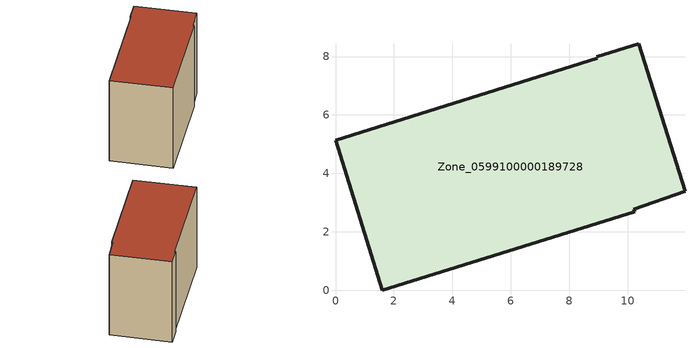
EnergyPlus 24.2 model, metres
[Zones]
Zone_0599100000189728
 floor ground (C_G): 0,5.14 8.96,7.94 8.94,7.99 10.38,8.44 11.96,3.39 10.2,2.78 10.23,2.68 1.6,0 z0
 wall outside (C_F): 11.96,3.39 10.38,8.44 8.94,7.99 8.96,7.94 0,5.14 1.6,0 10.23,2.68 10.2,2.78 11.96,3.39 z0:8.09
 roof outside (C_R): 10.23,2.68 10.2,2.78 11.96,3.39 10.38,8.44 8.94,7.99 8.96,7.94 0,5.14 1.6,0 z8.09
[BUILDING]
Pand.0599100000189728: North Axis=0; Terrain=City; Loads Convergence Tolerance Value=0.04; Temperature Convergence Tolerance Value=0.4; Solar Distribution=FullExterior; Maximum Number of Warmup Days=25; Minimum Number of Warmup Days=1
[Site:Location]
Rotterdam.The.Hague.AP_ZH_NLD Design_Conditions: Latitude=51.96; Longitude=4.45; Time Zone=1; Elevation=-4.5
[SITE:GROUNDTEMPERATURE:BUILDINGSURFACE]
18, 18, 18, 18, 18, 18, 18, 18, 18, 18, 18, 18
[MATERIAL] Thermal Absorptance=0.9; Solar Absorptance=0.7; Visible Absorptance=0.7
Name | Roughness | Thickness | Conductivity | Density | Specific Heat
G.TI.1975-1991 | MediumSmooth | 0.15 | 0.288461 | 540 | 1210
F.TI.1975-1991 | Rough | 0.3 | 0.230769 | 1920 | 840
R.TI.1975-1991 | MediumRough | 0.2 | 0.153846 | 1500 | 1000
[CONSTRUCTION]
C_G: G.TI.1975-1991
C_F: F.TI.1975-1991
C_R: R.TI.1975-1991
[ZONE]
Zone_0599100000189728: Type=1; Multiplier=1; Ceiling Height=Autocalculate; Volume=Autocalculate; Floor Area=autocalculate; Part of Total Floor Area=Yes
[ZONEINFILTRATION:DESIGNFLOWRATE]
Infil_Zone_0599100000189728: Zone or ZoneList or Space or SpaceList=Zone_0599100000189728; Schedule=AlwaysOn; Design Flow Rate Calculation Method=Flow/Area; Flow Rate per Floor Area=0.003; Constant Term Coefficient=1; Temperature Term Coefficient=0; Velocity Term Coefficient=0; Velocity Squared Term Coefficient=0
[HVACTEMPLATE:ZONE:IDEALLOADSAIRSYSTEM]
Zone_0599100000189728: Maximum Heating Supply Air Temperature=50; Minimum Cooling Supply Air Temperature=13; Maximum Heating Supply Air Humidity Ratio=0.0156; Minimum Cooling Supply Air Humidity Ratio=0.0077; Heating Limit=NoLimit; Cooling Limit=NoLimit; Dehumidification Control Type=ConstantSensibleHeatRatio; Cooling Sensible Heat Ratio=0.7; Dehumidification Setpoint=60; Humidification Control Type=None; Humidification Setpoint=30; Outdoor Air Method=None; Outdoor Air Flow Rate per Person=0.00944; Outdoor Air Flow Rate per Zone Floor Area=0; Outdoor Air Flow Rate per Zone=0; Demand Controlled Ventilation Type=None; Outdoor Air Economizer Type=NoEconomizer; Heat Recovery Type=None; Sensible Heat Recovery Effectiveness=0.7; Latent Heat Recovery Effectiveness=0.65
[ZONECONTROL:THERMOSTAT]
ThermostatControl_Zone_0599100000189728: Zone or ZoneList=Zone_0599100000189728; Control Type Schedule=DualSetpointControlType; Control 1=Thermostat_Zone_0599100000189728; Temperature Difference Between Cutout And Setpoint=0
[THERMOSTATSETPOINT:DUALSETPOINT]
Thermostat_Zone_0599100000189728: Heating Setpoint Temperature Schedule=HeatingSetpoint_Zone_0599100000189728; Cooling Setpoint Temperature Schedule=CoolingSetpoint_Zone_0599100000189728
[SCHEDULE:COMPACT]
HeatingSetpoint_Zone_0599100000189728: Through: 12/31, For: AllDays, Until: 24:00, 21
CoolingSetpoint_Zone_0599100000189728: Through: 12/31, For: AllDays, Until: 24:00, 24
DualSetpointControlType: Through: 12/31, For: AllDays, Until: 24:00, 4
AlwaysOn: Through: 12/31, For: AllDays, Until: 24:00, 1
